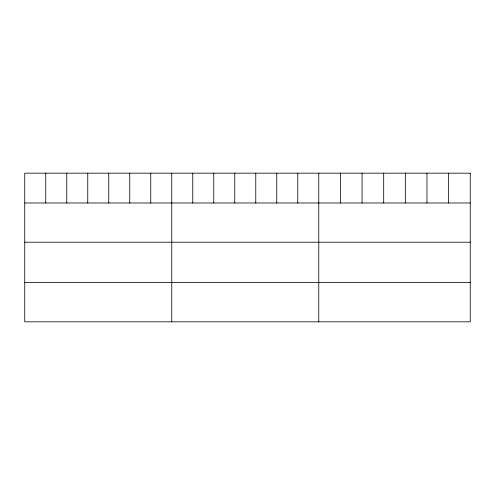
<?xml version="1.0" encoding="UTF-8"?>
<svg xmlns="http://www.w3.org/2000/svg" width="495" height="495" viewBox="0 0 495 495"><rect width="100%" height="100%" fill="white"/><g stroke="black" fill="none" stroke-linecap="round" stroke-linejoin="round"><path stroke-width="0.74" d="M24.75 202.993L470.25 202.993M24.75 242.21L470.25 242.21M24.75 282.614L470.25 282.614M448.612 173.17L448.612 202.993M426.975 173.17L426.975 202.993M405.337 173.17L405.337 202.993M383.693 173.17L383.693 202.993M362.055 173.17L362.055 202.993M340.418 173.17L340.418 202.993M318.78 173.17L318.78 321.83M297.78 173.17L297.78 202.993M276.773 173.17L276.773 202.993M255.773 173.17L255.773 202.993M234.772 173.17L234.772 202.993M213.772 173.17L213.772 202.993M192.765 173.17L192.765 202.993M171.765 173.17L171.765 321.83M150.765 173.17L150.765 202.993M129.758 173.17L129.758 202.993M108.758 173.17L108.758 202.993M87.757 173.17L87.757 202.993M66.757 173.17L66.757 202.993M45.75 173.17L45.75 202.993M470.25 173.17L24.75 173.17L24.75 321.83L470.25 321.83L470.25 173.17"/></g></svg>
